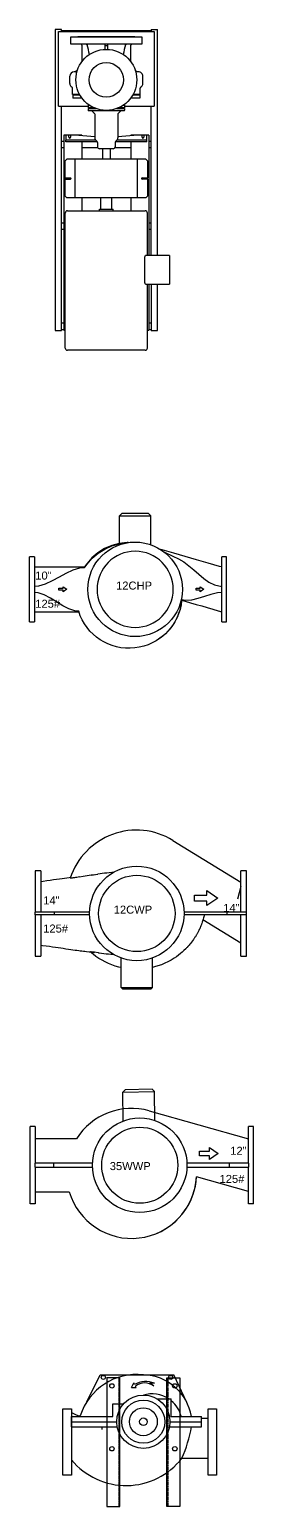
# Model space of a CAD drawing. Header units: millimetres. Extents: x -69706 to 52883, y -6882 to 68885.
# Drawn here: x 15000 to 16400, y 55011 to 64238 of the extents above; entities that cross this region are included whole.
import ezdxf

# ---------------------------------------------------------------- set-up
doc = ezdxf.new("R2010")
doc.units = ezdxf.units.MM
doc.linetypes.add('188K-SM-03-F10-MECH-EQ-Y2257103$0$Micron CUP L10 HVAC EQU$0$XKA01LR1-PROC-CDA-EQ-Y2225103 Shawn$0$ZDT-SM-03-KA01R1-ALL-EQ-Y2215101$0$HIDDEN', pattern=[0.375, 0.25, -0.125])
for name, color, linetype in [('188K-SM-03-F10-MECH-EQ-Y2257103$0$Micron CUP L10 HVAC EQU$0$M-HVAC HR CHILLER', 1, 'Continuous'), ('188K-SM-03-F10-MECH-EQ-Y2257103$0$Micron CUP L10 HVAC EQU$0$P-CDA-EQU', 5, 'Continuous'), ('B2F-H-EQ-P-T20001$0$M-HVAC-EQPM', 134, 'Continuous')]:
    doc.layers.add(name, color=color, linetype=linetype)
doc.styles.add('188K-SM-03-F10-MECH-EQ-Y2257103$0$Micron CUP L10 HVAC EQU$0$Standard', font='arial.ttf')

# ---------------------------------------------------------------- blocks, each defined once
blk = doc.blocks.new('B2F-H-EQ-P-T20001$0$#6 ZP-B2C07~11-10080LPM-450KPA')
at = {"color": 0}
for p, q in [((-123.9, 77.1), (-123.9, 562.3)), ((-109.8, 576.4), (733.7, 576.4)), ((0, 639.4), (0, 599.2)), ((1880, 639.4), (0, 639.4)), ((0, 599.2), (1400.5, 599.2)), ((0.9, 586.4), (0.9, 576.4)), ((1220.4, 586.4), (0.9, 586.4)), ((6.4, 599.2), (6.4, 586.4)), ((44.5, 586.4), (44.5, 599.2)), ((629.9, 586.4), (629.9, 599.2)), ((670.2, 586.4), (670.2, 599.2)), ((747.7, 562.3), (747.7, 77.1)), ((841.3, 579.3), (828.6, 566.6)), ((828.6, 73.6), (828.6, 566.6)), ((944.9, 579.3), (841.3, 579.3)), ((944.9, 579.3), (944.9, 544.3)), ((953.6, 579.3), (953.6, 544.3)), ((1057.2, 579.3), (953.6, 579.3)), ((1070, 566.6), (1057.2, 579.3)), ((1070, 73.6), (1070, 566.6)), ((1142, 599.2), (1142, 586.4)), ((1179, 573.8), (1188.5, 573.8)), ((1179.1, 376.1), (1179.1, 573.8)), ((1182.2, 599.2), (1182.2, 586.4)), ((1188.5, 385.9), (1188.5, 573.8)), ((1218.8, 573.8), (1188.6, 573.8)), ((1207.6, 553.9), (1218.8, 553.9)), ((1220.4, 472.2), (1220.4, 586.4)), ((1400.5, 618.2), (1867.3, 618.2)), ((1400.5, 618.2), (1400.5, 434)), ((1867.3, 618.2), (1867.3, 21.2)), ((1867.3, 599.2), (1880, 599.2)), ((1873.6, 599.2), (1873.6, 40.2)), ((1880, 599.2), (1880, 639.4)), ((828.6, 472.2), (747.7, 472.2)), ((828.6, 514.9), (1070, 514.9)), ((1179.1, 472.2), (1070, 472.2)), ((1142, 472.2), (1142, 373.5)), ((1218.8, 542.8), (1207.6, 542.8)), ((1209.3, 392.4), (1220.4, 516.6)), ((1220.4, 472.2), (1216.4, 472.2)), ((1472.7, 529.3), (1452.2, 529.3)), ((1452.2, 471.9), (1452.2, 529.3)), ((1472.7, 529.3), (1472.7, 485.1)), ((1473.5, 530.8), (1513.3, 530.8)), ((1473.5, 485.5), (1473.5, 530.8)), ((1543.3, 548.4), (1588, 548.4)), ((1615.9, 502.6), (1615.9, 520.4)), ((1625.2, 499.8), (1616.8, 509.8)), ((1783.2, 472.1), (1678.8, 472.1)), ((1834.1, 498.2), (1837.1, 498.2)), ((1837.1, 498.2), (1837.1, 141.2)), ((1174, 374.9), (1147.5, 374.9)), ((1352.8, 392.4), (1204.3, 392.4)), ((1355, 393.3), (1371.6, 409.9)), ((1372.5, 208.6), (1372.5, 430.9)), ((1386.8, 434), (1375.7, 434)), ((1386.8, 434), (1386.8, 383.4)), ((1390, 427.7), (1386.8, 427.7)), ((1407.4, 434), (1390, 434)), ((1390, 393.4), (1390, 434)), ((1407.4, 433.6), (1407.4, 425.9)), ((747.7, 361.9), (758.3, 361.9)), ((747.7, 277.5), (758.3, 277.5)), ((758.3, 361.9), (758.3, 277.5)), ((758.3, 353.1), (828.6, 353.1)), ((758.3, 286.3), (828.6, 286.3)), ((1134.8, 343.5), (1070, 343.5)), ((1134.8, 295.9), (1070, 295.9)), ((1134.8, 277.2), (1134.8, 362.2)), ((1755.5, 326.8), (1789.5, 326.8)), ((1789.5, 312.6), (1755.5, 312.6)), ((1780, 326.8), (1780, 312.6)), ((1142, 265.9), (1142, 167.2)), ((1174, 264.5), (1147.5, 264.5)), ((1179.1, 65.6), (1179.1, 263.3)), ((1188.5, 65.6), (1188.5, 253.5)), ((1352.8, 247), (1204.3, 247)), ((1220.4, 122.8), (1209.3, 247)), ((1355, 246.1), (1371.6, 229.5)), ((1386.8, 205.4), (1375.7, 205.4)), ((1386.8, 256), (1386.8, 205.4)), ((1390, 211.7), (1386.8, 211.7)), ((1390, 205.4), (1390, 246)), ((1407.4, 205.4), (1390, 205.4)), ((1400.5, 205.4), (1400.5, 21.2)), ((1407.4, 213.5), (1407.4, 205.8)), ((828.6, 167.2), (747.7, 167.2)), ((828.6, 124.5), (1070, 124.5)), ((944.9, 60.9), (944.9, 95.8)), ((953.6, 95.8), (953.6, 60.9)), ((1179.1, 167.2), (1070, 167.2)), ((1207.6, 96.6), (1218.8, 96.6)), ((1220.4, 167.2), (1216.4, 167.2)), ((1220.4, 53), (1220.4, 167.2)), ((1452.2, 110.1), (1452.2, 167.5)), ((1472.7, 110.1), (1452.2, 110.1)), ((1472.7, 154.3), (1472.7, 110.1)), ((1473.5, 108.6), (1473.5, 153.9)), ((1473.5, 108.6), (1513.3, 108.6)), ((1615.9, 119), (1615.9, 136.8)), ((1625.2, 139.6), (1616.8, 129.6)), ((1678.8, 167.3), (1783.2, 167.3)), ((1783.2, 167.3), (1789.5, 160.9)), ((1834.1, 141.2), (1837.1, 141.2)), ((-109.8, 63), (290.1, 63)), ((0, 40.2), (0, 0)), ((290.1, 40.2), (0, 40.2)), ((0, 0), (290.1, 0)), ((0.9, 63), (0.9, 53)), ((290.1, 53), (0.9, 53)), ((6.4, 53), (6.4, 40.2)), ((44.5, 40.2), (44.5, 53)), ((290.1, 73.9), (290.1, -75.8)), ((304.1, 78.6), (453.8, 78.6)), ((467.9, -75.8), (467.9, 73.9)), ((467.9, 63), (733.7, 63)), ((1220.4, 53), (467.9, 53)), ((467.9, 40.2), (1400.5, 40.2)), ((467.9, 0), (1880, 0)), ((629.9, 40.2), (629.9, 53)), ((670.2, 40.2), (670.2, 53)), ((828.6, 73.6), (841.3, 60.9)), ((841.3, 60.9), (944.9, 60.9)), ((953.6, 60.9), (1057.2, 60.9)), ((1057.2, 60.9), (1070, 73.6)), ((1142, 53), (1142, 40.2)), ((1179, 65.6), (1188.5, 65.6)), ((1182.2, 53), (1182.2, 40.2)), ((1188.6, 65.6), (1218.8, 65.6)), ((1218.8, 85.5), (1207.6, 85.5)), ((1867.3, 21.2), (1400.5, 21.2)), ((1543.3, 91), (1588, 91)), ((1880, 40.2), (1867.3, 40.2)), ((1880, 40.2), (1880, 0)), ((467.9, -75.8), (290.1, -75.8))]:
    blk.add_line(p, q, dxfattribs=at)
blk.add_lwpolyline([(1834.1, 542), (1834.1, 97.5), (1789.5, 97.5), (1789.5, 542)], close=True, dxfattribs=at)
for radius in [190.5, 108.1]:
    blk.add_circle((1565.6, 319.7), radius, dxfattribs=at)
for centre, radius, start, end in [((-109.8, 562.3), 14.1, 90, 180), ((733.7, 562.3), 14.1, 0, 90), ((1207.6, 548.4), 5.56, 90.00013, 269.99987), ((1218.8, 572.2), 1.59, 0, 90), ((1218.8, 555.5), 1.59, 270, 0), ((949.3, 544.3), 4.36, 180, 360), ((1218.8, 541.2), 1.59, 0, 90), ((1513.3, 537.2), 6.35, 270, 330.87827), ((1543.3, 520.5), 27.9, 90, 150.87827), ((1588, 520.5), 27.9, 0, 90), ((1621.6, 513.9), 6.35, 203.11695, 220), ((1783.2, 478.5), 6.35, 270, 0), ((1147.5, 362.2), 12.7, 90, 180), ((1174, 387.6), 12.7, 270, 330.08633), ((1204.3, 370.2), 22.2, 90, 150.08633), ((1352.8, 395.6), 3.18, 270, 315), ((1369.3, 412.2), 3.18, 315, 0), ((1375.7, 430.9), 3.18, 90, 180), ((1413.8, 433.5), 6.35, 180, 229.93059), ((1671.1, 799.3), 377.3, 278.01818, 287.62073), ((1147.5, 277.2), 12.7, 180, 270), ((1174, 251.8), 12.7, 29.91367, 90), ((1204.3, 269.2), 22.2, 209.91367, 270), ((1352.8, 243.8), 3.18, 45, 90), ((1369.3, 227.2), 3.18, 0, 45), ((1375.7, 208.6), 3.18, 180, 270), ((1413.8, 205.9), 6.35, 130.12461, 180), ((1671.1, -160), 377.4, 72.38005, 81.98076), ((949.3, 95.8), 4.36, 0, 180), ((1207.6, 91.1), 5.56, 90.00035, 269.99965), ((1218.8, 98.2), 1.59, 270, 0), ((1513.3, 102.2), 6.35, 29.12173, 90), ((1543.3, 118.9), 27.9, 209.12173, 270), ((1588, 118.9), 27.9, 270, 0), ((1621.6, 125.5), 6.35, 140, 156.88305), ((-109.8, 77.1), 14.1, 180, 270), ((733.7, 77.1), 14.1, 270, 0), ((1218.8, 83.9), 1.59, 0, 90), ((1218.8, 67.2), 1.59, 270, 0)]:
    blk.add_arc(centre, radius, start, end, dxfattribs=at)
for points, knots in [([(1789.5, 445.7), (1789.5, 445), (1789.4, 444.1), (1788.9, 442.9), (1788.4, 442), (1787.8, 441.3), (1786.8, 440.4), (1786, 439.9), (1785.3, 439.7)], [0, 0, 0, 0, 0.249493, 0.374887, 0.500053, 0.625203, 0.750556, 1, 1, 1, 1]), ([(1785.3, 199.7), (1786, 199.5), (1786.8, 199), (1787.8, 198.1), (1788.4, 197.4), (1788.9, 196.5), (1789.4, 195.3), (1789.5, 194.4), (1789.5, 193.7)], [0, 0, 0, 0, 0.249455, 0.374822, 0.499984, 0.625152, 0.750531, 1, 1, 1, 1]), ([(290.1, 73.9), (290.1, 74.1), (290.1, 74.4), (290.3, 74.8), (290.6, 75.2), (291.1, 75.6), (291.7, 76), (292.4, 76.4), (293.2, 76.8), (294.1, 77.1), (295.1, 77.5), (296.2, 77.8), (297.4, 78), (299.1, 78.3), (301.3, 78.6), (303.2, 78.6), (304.1, 78.6)], [0, 0, 0, 0, 0.026736, 0.056243, 0.090074, 0.129187, 0.174073, 0.224912, 0.28173, 0.34438, 0.412528, 0.485797, 0.563744, 0.645773, 0.819449, 1, 1, 1, 1]), ([(453.8, 78.6), (454.8, 78.6), (456.6, 78.6), (458.9, 78.3), (460.6, 78), (461.8, 77.8), (462.9, 77.5), (463.9, 77.1), (464.8, 76.8), (465.6, 76.4), (466.3, 76), (466.9, 75.6), (467.3, 75.2), (467.7, 74.8), (467.9, 74.4), (467.9, 74.1), (467.9, 73.9)], [0, 0, 0, 0, 0.180551, 0.354229, 0.436258, 0.514205, 0.587474, 0.655622, 0.718271, 0.775089, 0.825928, 0.870813, 0.909926, 0.943757, 0.973264, 1, 1, 1, 1])]:
    blk.add_open_spline(points, degree=3, knots=knots, dxfattribs=at)
blk = doc.blocks.new('188K-SM-03-F10-MECH-EQ-Y2257103$0$Micron CUP L10 HVAC EQU$0$ARROW')
for p, q in [((-0.98, 3.35), (-0.99, 4.64)), ((-0.99, 4.64), (2, 2.52)), ((-1, 1.71), (-0.98, 1.71)), ((-0.97, 0.46), (-0.98, 1.71)), ((2, 2.52), (-0.97, 0.46)), ((-0.97, 0.46), (-0.97, 0.46))]:
    blk.add_line(p, q)
blk.add_lwpolyline([(-1, 1.71), (-4.4, 1.71), (-4.4, 3.35), (-1, 3.35)])
blk = doc.blocks.new('188K-SM-03-F10-MECH-EQ-Y2257103$0$Micron CUP L10 HVAC EQU$0$A$C081C243A')
for p, q in [((59.9, 65.93), (58.47, 64.5)), ((76.72, 65.93), (59.9, 65.93)), ((76.72, 65.93), (78.15, 64.5)), ((58.47, 46.46), (58.47, 64.5)), ((58.47, 64.5), (78.15, 64.5)), ((78.15, 46.46), (78.15, 64.5)), ((2.27, -1.7), (2.27, 38.94)), ((5.29, 38.94), (2.27, 38.94)), ((5.29, 38.94), (5.29, -1.7)), ((122.44, -1.69), (122.44, 38.95)), ((125.46, 38.95), (122.44, 38.95)), ((125.46, -1.69), (125.46, 38.95)), ((2.27, -1.7), (5.29, -1.7)), ((122.44, -1.69), (125.46, -1.69))]:
    blk.add_line(p, q)
for points in [[(63.96, 47.83), (63.26, 47.81), (58.39, 47.27), (53.66, 46.01), (49.14, 44.05), (44.96, 41.43), (41.25, 38.26), (38.04, 34.57), (37.25, 33.47), (36.87, 32.9), (36.78, 32.76), (36.75, 32.71)], [(36.95, 32.57), (36.98, 32.63), (37.08, 32.77), (37.45, 33.33), (38.23, 34.42), (41.42, 38.09), (45.1, 41.24), (49.26, 43.83), (53.74, 45.78), (58.44, 47.03), (62.2, 47.51)], [(122.44, 32.6), (121.13, 32.97), (117.54, 33.99), (113.95, 35.02), (106.77, 37.07), (99.61, 39.12), (96.03, 40.14), (92.43, 41.17), (85.24, 43.23), (84.16, 43.54)], [(86.66, 41.76), (91.93, 39.4), (95.33, 37.69), (98.66, 35.79), (104.97, 30.78), (111.2, 25.39), (114.43, 23.12), (117.83, 21.43), (122.44, 20.46)], [(36.54, 32.59), (36.52, 32.59), (35.98, 32.59), (33.81, 32.59), (29.47, 32.59), (25.22, 32.59), (20.94, 32.59), (16.6, 32.59), (12.3, 32.59), (8.01, 32.59), (5.29, 32.59)], [(5.29, 20.53), (8.01, 20.78), (12.3, 22.05), (16.6, 24.06), (20.94, 26.44), (25.22, 28.82), (29.47, 30.83), (33.81, 32.1), (35.98, 32.34), (36.52, 32.35), (36.54, 32.35)], [(36.75, 32.71), (36.74, 32.7), (36.72, 32.67), (36.69, 32.65), (36.66, 32.62), (36.62, 32.61), (36.58, 32.6), (36.56, 32.6), (36.54, 32.59)], [(36.54, 32.59), (36.54, 32.52), (36.54, 32.35)], [(36.54, 32.35), (36.57, 32.35), (36.63, 32.36), (36.71, 32.38), (36.77, 32.41), (36.84, 32.45), (36.9, 32.51), (36.94, 32.55), (36.95, 32.57)], [(36.75, 32.71), (36.81, 32.67), (36.95, 32.57)], [(33, 4.9), (30.67, 5.15), (26.84, 6.42), (23.01, 8.43), (19.19, 10.81), (15.36, 13.19), (11.53, 15.2), (7.7, 16.47), (5.29, 16.72)], [(97.38, 11.82), (99.56, 11.2), (103.01, 10.21), (106.46, 9.22), (109.91, 8.24), (113.36, 7.25), (116.81, 6.26), (120.26, 5.28), (122.44, 4.66)], [(122.44, 16.66), (119.71, 16.4), (115.71, 15.46), (111.6, 14.15), (107.5, 12.85), (103.49, 11.9), (99.69, 11.67), (97.4, 12.06)], [(5.29, 4.65), (7.7, 4.65), (11.53, 4.65), (15.36, 4.65), (19.19, 4.65), (23.01, 4.65), (26.84, 4.65), (30.67, 4.65), (33.08, 4.65)]]:
    blk.add_lwpolyline(points)
blk.add_circle((68.31, 18.63), 29.53)
at = {"extrusion": (0, 0, -1)}
blk.add_circle((-68.31, 18.63), 23.79, dxfattribs=at)
for start, end in [(185.20867, 342.51957), (184.782, 245.57756)]:
    blk.add_arc((-64.5, 14.82), 33.02, start, end, dxfattribs=at)
at = {"xscale": 0.7619999999999933, "yscale": 0.7619999999999933, "zscale": 0.7619999999999933}
for p in [(24, 16.72), (109.72, 16.72)]:
    blk.add_blockref('188K-SM-03-F10-MECH-EQ-Y2257103$0$Micron CUP L10 HVAC EQU$0$ARROW', p, dxfattribs=at)
at = {"style": '188K-SM-03-F10-MECH-EQ-Y2257103$0$Micron CUP L10 HVAC EQU$0$Standard'}
for s, p in [('10"', (5.85, 24.74)), ('12CHP', (56.37, 18.49)), ('125#', (5.85, 7.15))]:
    blk.add_text(s, height=5, dxfattribs=at).set_placement(p)
blk = doc.blocks.new('188K-SM-03-F10-MECH-EQ-Y2257103$0$Micron CUP L10 HVAC EQU$0$A$C2DAD0999')
for p, q in [((25.4, 132.08, 0), (25.4, 128.57, 0)), ((51.27, 132.08, 0), (25.4, 132.08, 0)), ((52.87, 132.08, 0), (51.27, 132.08, 0)), ((51.27, 132.08, 0), (51.27, 120.01, 0)), ((52.87, 132.08, 0), (52.87, 120.01, 0)), ((78.74, 132.08, 0), (52.87, 132.08, 0)), ((78.74, 128.57, 0), (78.74, 132.08, 0)), ((6.45, 86.04, 0), (32.62, 128.57, 0)), ((51.27, 128.57, 0), (25.4, 128.57, 0)), ((35.31, 128.57, 0), (43.18, 126.35, 0)), ((52.87, 120.01, 0), (51.27, 120.01, 0)), ((51.27, 120.01, 0), (51.27, 93.02, 0)), ((78.74, 128.57, 0), (52.87, 128.57, 0)), ((52.87, 120.01, 0), (52.87, 93.02, 0)), ((70.72, 128.57, 0), (56.13, 104.87, 0)), ((98.25, 73.34, 0), (79.91, 73.34, 0)), ((98.25, 53.66, 0), (98.25, 73.34, 0)), ((99.38, 72.21, 0), (98.25, 73.34, 0)), ((99.38, 72.21, 0), (99.38, 54.79, 0)), ((98.25, 53.66, 0), (79.91, 53.66, 0)), ((98.25, 53.66, 0), (99.38, 54.79, 0)), ((27.75, 37.13, 0), (27.75, 37.11, 0)), ((76.39, 37.1, 0), (76.39, 37.13, 0)), ((51.27, 33.98, 0), (51.27, 12.06, 0)), ((52.87, 33.98, 0), (52.87, 12.06, 0)), ((76.11, 34.46, 0), (76.08, 34.43, 0)), ((52.87, 12.06, 0), (51.27, 12.06, 0)), ((51.27, 12.06, 0), (51.27, 0, 0)), ((52.87, 12.06, 0), (52.87, 0, 0)), ((25.4, 3.51, 0), (25.4, 0, 0)), ((25.4, 3.51, 0), (51.27, 3.51, 0)), ((52.87, 3.51, 0), (78.74, 3.51, 0)), ((78.74, 0, 0), (78.74, 3.51, 0)), ((25.4, 0, 0), (51.27, 0, 0)), ((52.87, 0, 0), (51.27, 0, 0)), ((52.87, 0, 0), (78.74, 0, 0))]:
    blk.add_line(p, q)
at = {"elevation": 0, "flags": 128}
for points in [[(52.87, 105.72), (53.57, 105.56), (54.25, 105.39), (54.92, 105.22), (55.61, 105.02), (56.25, 104.83), (56.91, 104.62), (57.59, 104.4), (58.29, 104.15), (58.68, 104.01), (59.07, 103.86), (59.49, 103.7), (59.91, 103.53), (60.35, 103.35), (60.8, 103.15), (61.13, 103.01), (61.6, 102.8), (62.14, 102.54), (62.77, 102.24), (63.46, 101.89), (63.92, 101.65), (64.33, 101.43), (64.71, 101.22), (65.06, 101.02), (65.37, 100.84), (65.65, 100.68), (65.9, 100.53), (66.25, 100.32), (66.62, 100.09), (66.99, 99.86), (67.33, 99.63), (67.67, 99.41), (67.99, 99.19), (68.3, 98.98), (69.19, 98.34), (70.03, 97.71), (70.84, 97.08), (71.37, 96.64), (71.89, 96.2), (72.01, 96.1), (72.13, 95.99), (72.24, 95.89), (72.36, 95.79), (72.48, 95.68), (72.6, 95.57), (72.72, 95.47), (72.89, 95.31), (73.19, 95.03), (73.35, 94.88), (73.64, 94.6), (73.92, 94.33), (74.16, 94.1), (75.24, 92.98), (76.18, 91.95), (77.08, 90.89), (78.11, 89.59), (79.09, 88.25), (80.01, 86.88), (81.19, 84.95), (82.27, 82.97), (83.24, 80.93), (84.1, 78.84), (84.86, 76.71), (85.5, 74.54), (85.79, 73.34)], [(26.53, 48.71), (26.59, 47.83), (26.72, 46.21), (26.86, 44.66), (27, 43.26), (27.14, 41.91), (27.31, 40.48), (27.47, 39.17)], [(85.91, 53.66), (85.57, 52.2), (84.94, 50.03), (84.2, 47.9), (83.35, 45.81), (82.39, 43.76), (81.32, 41.77), (80.16, 39.83), (78.89, 37.96), (77.53, 36.16), (76.08, 34.43)], [(76.72, 39.6), (76.78, 40.02), (76.94, 41.4), (77.1, 42.81), (77.24, 44.24), (77.37, 45.69), (77.51, 47.3), (77.61, 48.69)], [(28.07, 35.17), (27.85, 36.51), (27.52, 38.86), (27.48, 39.17)], [(29.21, 27.58), (28.77, 30.04), (28.38, 32.5), (28.02, 34.97), (27.76, 37.11)], [(76.72, 39.6), (76.69, 39.33), (76.36, 36.97), (76.07, 35.16)], [(76.08, 34.43), (76.08, 34.45), (76.08, 34.52), (76.09, 34.6), (76.1, 34.7), (76.12, 34.82), (76.13, 34.98), (76.16, 35.15), (76.18, 35.35), (76.21, 35.58), (76.23, 35.82), (76.31, 36.45), (76.38, 37.1)], [(71.86, 3.51), (72.01, 4.61), (72.32, 6.77), (72.62, 8.84), (72.9, 10.8), (73.16, 12.61), (73.41, 14.33), (73.65, 15.95), (73.87, 17.47), (74.12, 19.17), (74.35, 20.75), (74.55, 22.22), (74.74, 23.58), (74.92, 24.86), (75.08, 26.04), (75.23, 27.14), (75.36, 28.16), (75.48, 29.12), (75.6, 30.07), (75.72, 31.05), (75.84, 32.04), (76.02, 33.64), (76.11, 34.46)], [(29.21, 27.58), (29.37, 26.73), (29.53, 25.9), (29.67, 25.09), (29.77, 24.53), (29.86, 24.01), (29.93, 23.53), (29.99, 23.09), (30.03, 22.7), (30.06, 22.38), (30.06, 22.17), (30.05, 22.02), (30.03, 21.92), (29.99, 21.9)], [(29.61, 22.02), (29.74, 21.13), (29.94, 19.75), (30.15, 18.29), (30.37, 16.73), (30.62, 15.07), (30.88, 13.27), (31.16, 11.35), (31.46, 9.3), (31.77, 7.14), (32.09, 4.87), (32.28, 3.51)], [(29.99, 21.9), (29.82, 21.96), (29.69, 22), (29.63, 22.02), (29.62, 22.02)]]:
    blk.add_lwpolyline(points, dxfattribs=at)
for radius in [29.53, 23.87]:
    blk.add_circle((52.07, 63.5, 0), radius)
blk.add_arc((43.5, 63.25, 0), 43.5, 148.39686, 251.91457)
at = {"xscale": 2.286000000000058, "yscale": 2.286000000000058, "zscale": 2.286000000000058, "rotation": 90}
blk.add_blockref('188K-SM-03-F10-MECH-EQ-Y2257103$0$Micron CUP L10 HVAC EQU$0$ARROW', (48.26, 109.57, 0), dxfattribs=at)
at = {"style": '188K-SM-03-F10-MECH-EQ-Y2257103$0$Micron CUP L10 HVAC EQU$0$Standard'}
for s, p in [('14"', (51.14, 117.51, 0)), ('12CWP', (52.2, 49.06, 0)), ('125#', (64, 4.96, 0)), ('14"', (46.42, 4.96, 0))]:
    blk.add_text(s, height=5, rotation=90, dxfattribs=at).set_placement(p)
blk = doc.blocks.new('188K-SM-03-F10-MECH-EQ-Y2257103$0$Micron CUP L10 HVAC EQU$0$A$C3F035902')
for p, q in [((21.57, 139.7, -726.97), (69.83, 139.7, -726.97)), ((21.57, 136.53, -726.97), (21.57, 139.7, -726.97)), ((69.83, 136.53, -726.97), (69.83, 139.7, -726.97)), ((44.43, 136.53, -726.97), (21.57, 136.53, -726.97)), ((29.19, 136.53, -726.97), (29.19, 115.2, -726.97)), ((44.43, 136.53, -726.97), (44.43, 125.1, -726.97)), ((44.43, 136.53, -726.97), (46.97, 136.53, -726.97)), ((46.97, 125.1, -726.97), (46.97, 136.53, -726.97)), ((69.83, 136.53, -726.97), (46.97, 136.53, -726.97)), ((62.21, 110.63, -726.97), (62.21, 136.53, -726.97)), ((44.43, 125.1, -726.97), (44.43, 100.62, -726.97)), ((46.97, 125.1, -726.97), (44.43, 125.1, -726.97)), ((46.97, 100.62, -726.97), (46.97, 125.1, -726.97)), ((73.39, 81.38, -726.97), (91.42, 81.66, -726.97)), ((91.42, 81.66, -726.97), (91.72, 61.97, -726.97)), ((92.88, 80.24, -726.97), (91.42, 81.66, -726.97)), ((93.13, 63.43, -726.97), (92.88, 80.24, -726.97)), ((79.73, 65.15, -726.97), (62.22, 3.18, -726.97)), ((73.69, 61.7, -726.97), (91.72, 61.97, -726.97)), ((93.13, 63.43, -726.97), (91.72, 61.97, -726.97)), ((44.44, 41.62, -726.97), (44.44, 15.23, -726.97)), ((46.98, 15.23, -726.97), (46.98, 41.62, -726.97)), ((29.2, 3.18, -726.97), (38.37, 35.62, -726.97)), ((44.44, 15.23, -726.97), (44.44, 3.18, -726.97)), ((46.98, 15.23, -726.97), (44.44, 15.23, -726.97)), ((46.98, 3.18, -726.97), (46.98, 15.23, -726.97)), ((21.58, 3.18, -726.97), (44.44, 3.18, -726.97)), ((21.58, 0, -726.97), (21.58, 3.18, -726.97)), ((21.58, 0, -726.97), (69.84, 0, -726.97)), ((46.98, 3.18, -726.97), (44.44, 3.18, -726.97)), ((46.98, 3.18, -726.97), (69.84, 3.18, -726.97)), ((69.84, 0, -726.97), (69.84, 3.18, -726.97))]:
    blk.add_line(p, q)
for radius in [29.53, 23.79]:
    blk.add_circle((45.7, 71.12, -726.97), radius)
for start, end in [(106.33505, 266.81551), (344.21584, 57.91027), (202.52535, 266.81551)]:
    blk.add_arc((40.62, 76.2, -726.97), 40.64, start, end)
at = {"xscale": 1.805256982577703, "yscale": 1.805256982577703, "zscale": 1.805256982577703, "rotation": 270}
blk.add_blockref('188K-SM-03-F10-MECH-EQ-Y2257103$0$Micron CUP L10 HVAC EQU$0$ARROW', (48.51, 25.77, -440.76), dxfattribs=at)
at = {"style": '188K-SM-03-F10-MECH-EQ-Y2257103$0$Micron CUP L10 HVAC EQU$0$Standard'}
for s, p in [('35WWP', (42.67, 89.86, -726.97)), ('125#', (34.66, 21.22, -726.66)), ('12"', (52.24, 14.55, -726.66))]:
    blk.add_text(s, height=5, rotation=270, dxfattribs=at).set_placement(p)
blk = doc.blocks.new('188K-SM-03-F10-MECH-EQ-Y2257103$0$Micron CUP L10 HVAC EQU$0$XKA01LR1-PROC-CDA-EQ-Y2225103 Shawn$0$200A-13')
blk.add_lwpolyline([(44, 172.5), (44, -172.5), (0, -172.5), (0, 172.5), (44, 172.5)])
blk = doc.blocks.new('188K-SM-03-F10-MECH-EQ-Y2257103$0$Micron CUP L10 HVAC EQU$0$XKA01LR1-PROC-CDA-EQ-Y2225103 Shawn$0$A$C4ce8f399')
for p, q in [((-199.9, 564.2), (-199.9, 722.6)), ((-147.1, 722.6), (-199.9, 722.6)), ((-191.3, 722.6), (-191.3, 756)), ((-173.5, 557.6), (-173.5, 722.6)), ((-147.1, 555.1), (-147.1, 722.6)), ((16.7, 619.9), (16.7, 756)), ((-274, 645.7), (-417.3, 577.4)), ((-417.3, 194.7), (-417.3, 577.4)), ((-292.3, 490.4), (-292.3, 564.2)), ((-199.9, 564.2), (-292.3, 564.2)), ((-376.6, 453.2), (-374.3, 476.9)), ((-357.9, 473.6), (-376.6, 453.2)), ((-367.1, 373), (-375.4, 369.1)), ((-351.8, 357.1), (-375.4, 369.1)), ((-351.3, 381.3), (-358.6, 377.5)), ((-351.8, 357.1), (-351.3, 381.3)), ((-265.9, 260.7), (-265.9, 315.8)), ((-199.9, 260.7), (-265.9, 260.7)), ((-199.9, 44), (-199.9, 260.7)), ((-173.5, 44), (-173.5, 280.5)), ((-147.1, 44), (-147.1, 283)), ((-276.5, 124), (-417.3, 194.7)), ((-133.9, 205.2), (-147.1, 205.2)), ((-147.1, 44), (-199.9, 44))]:
    blk.add_line(p, q)
at = {"linetype": '188K-SM-03-F10-MECH-EQ-Y2257103$0$Micron CUP L10 HVAC EQU$0$XKA01LR1-PROC-CDA-EQ-Y2225103 Shawn$0$ZDT-SM-03-KA01R1-ALL-EQ-Y2215101$0$HIDDEN', "ltscale": 0.3}
for p, q in [((-402.1, 547), (267.7, 547)), ((-402.1, 291), (267.7, 291))]:
    blk.add_line(p, q, dxfattribs=at)
for points in [[(267.7, 609.5), (267.7, 541), (-402.1, 541), (-402.1, 609.5)], [(267.7, 228.6), (267.7, 297.1), (-402.1, 297.1), (-402.1, 228.6)]]:
    blk.add_lwpolyline(points, close=True)
for centre, radius in [((-404.1, 561.6), 10.6), ((-360.2, 582.9), 11.4), ((-173.5, 419), 138.6), ((-32.6, 582.9), 11.4), ((-173.5, 419), 112.2), ((-173.5, 419), 72.6), ((-173.5, 419), 19.8), ((-360.2, 255.2), 11.4), ((-32.6, 255.2), 11.4), ((-404.1, 210.5), 10.6)]:
    blk.add_circle(centre, radius)
for centre, radius, start, end in [((-157.3, 413.2), 260.1, 99.427, 178.7182), ((-160.2, 463.7), 158.3, 104.52966, 140.60812), ((-271.3, -31.1), 711.8, 66.13656, 79.91429), ((-210.9, 328.7), 369.6, 309.61047, 52.00225), ((-160.2, 463.7), 158.3, 146.54569, 196.39277), ((-259.5, 432.7), 123, 158.96692, 209.04845), ((-301.5, 425.2), 74.3, 139.31339, 219.88721), ((-111.7, 383.8), 307.6, 173.42901, 252.48396), ((-307.2, 104), 103.8, 324.26045, 352.48286)]:
    blk.add_arc(centre, radius, start, end)
at = {"rotation": 270}
for p in [(-67.3, 800), (-67.3, 44)]:
    blk.add_blockref('188K-SM-03-F10-MECH-EQ-Y2257103$0$Micron CUP L10 HVAC EQU$0$XKA01LR1-PROC-CDA-EQ-Y2225103 Shawn$0$200A-13', p, dxfattribs=at)

msp = doc.modelspace()

# ---------------------------------------------------------------- block references
at = {"layer": '188K-SM-03-F10-MECH-EQ-Y2257103$0$Micron CUP L10 HVAC EQU$0$M-HVAC HR CHILLER', "xscale": 10, "yscale": 10, "zscale": 10}
msp.add_blockref('188K-SM-03-F10-MECH-EQ-Y2257103$0$Micron CUP L10 HVAC EQU$0$A$C081C243A', (14977.459, 60554.621, -1959.955), dxfattribs=at)
for name, p, rotation in [('188K-SM-03-F10-MECH-EQ-Y2257103$0$Micron CUP L10 HVAC EQU$0$A$C2DAD0999', (15036.05, 59236.832, 0), 270), ('188K-SM-03-F10-MECH-EQ-Y2257103$0$Micron CUP L10 HVAC EQU$0$A$C3F035902', (16400.393, 56685.903, 7269.66), 90)]:
    msp.add_blockref(name, p, dxfattribs=dict(at, rotation=rotation))
at = {"layer": '188K-SM-03-F10-MECH-EQ-Y2257103$0$Micron CUP L10 HVAC EQU$0$P-CDA-EQU', "xscale": 1.2, "yscale": 1.2, "zscale": 1.2, "rotation": 270}
msp.add_blockref('188K-SM-03-F10-MECH-EQ-Y2257103$0$Micron CUP L10 HVAC EQU$0$XKA01LR1-PROC-CDA-EQ-Y2225103 Shawn$0$A$C4ce8f399', (15209.155, 55332.3), dxfattribs=at)
at = {"layer": 'B2F-H-EQ-P-T20001$0$M-HVAC-EQPM', "rotation": 89.99999999999999}
msp.add_blockref('B2F-H-EQ-P-T20001$0$#6 ZP-B2C07~11-10080LPM-450KPA', (15800.073, 62358.433), dxfattribs=at)

doc.saveas('drawing.dxf')
